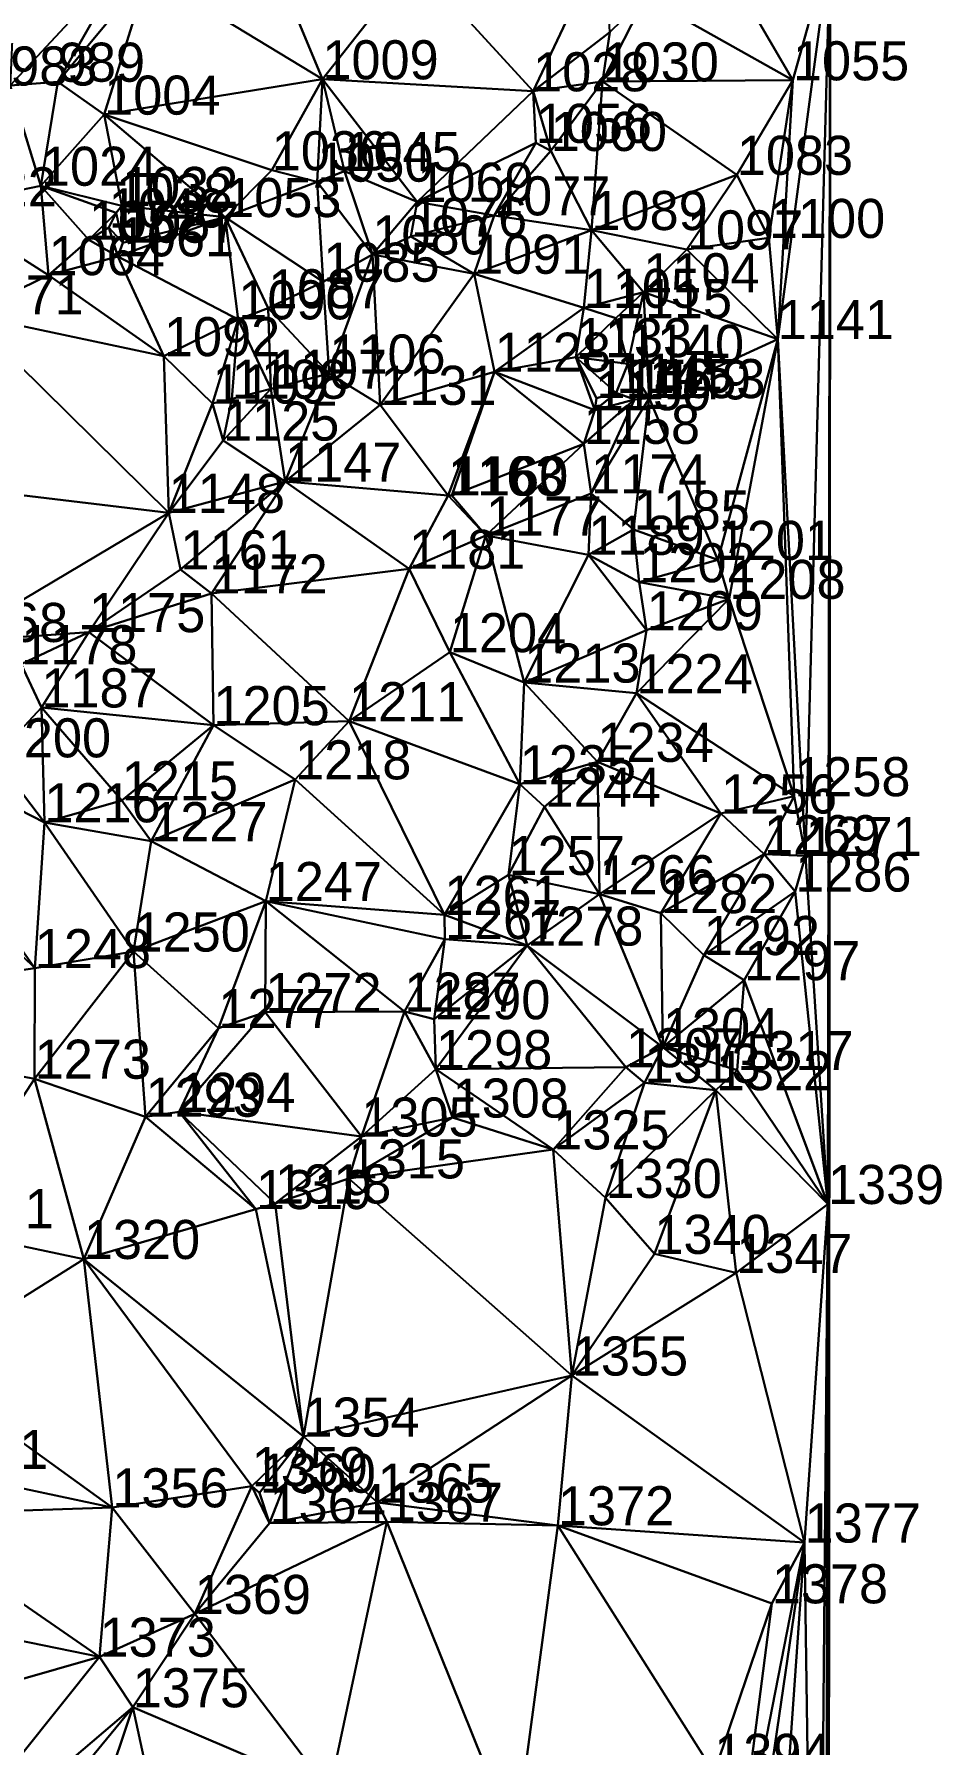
# Model space of a CAD drawing. Header units: metres. Extents: x 1121750 to 1121841, y 512624 to 512853.
# Drawn here: x 1121817.32 to 1121840.54, y 512676.52 to 512720.29 of the extents above; entities that cross this region are included whole.
import ezdxf

# ---------------------------------------------------------------- set-up
doc = ezdxf.new("R2010")
doc.units = ezdxf.units.M
doc.layers.add('shiti', color=10, linetype='CONTINUOUS')
doc.layers.add('zhuji', color=50, linetype='CONTINUOUS')

msp = doc.modelspace()

# ---------------------------------------------------------------- linework, layer by layer
for p in [(1121817.926, 512719.071, 211.8), (1121824.694, 512719.133, 211.41), (1121831.863, 512719.077, 211.38), (1121836.732, 512719.107, 211.23), (1121830.085, 512718.826, 211.6), (1121819.111, 512718.229, 211.72), (1121830.153, 512717.507, 211.51), (1121830.535, 512717.299, 211.44), (1121823.399, 512716.805, 211.69), (1121824.561, 512716.513, 211.65), (1121825.259, 512716.787, 211.59), (1121835.297, 512716.689, 211.31), (1121817.493, 512716.409, 211.97), (1121827.123, 512715.998, 211.66), (1121819.416, 512715.721, 211.85), (1121819.565, 512715.892, 211.84), (1121822.207, 512715.608, 211.82), (1121829.085, 512715.651, 211.86), (1121819.229, 512715.34, 211.91), (1121831.577, 512715.276, 211.49), (1121818.721, 512715.027, 211.98), (1121819.591, 512714.952, 211.97), (1121826.959, 512715.108, 211.78), (1121834.019, 512714.781, 211.38), (1121836.117, 512715.074, 211.39), (1121819.463, 512714.602, 212.04), (1121825.972, 512714.652, 211.76), (1121817.687, 512714.121, 212.09), (1121824.716, 512713.954, 211.82), (1121828.574, 512714.158, 212.02), (1121832.906, 512713.684, 211.44), (1121822.543, 512712.991, 212.04), (1121823.311, 512713.275, 211.95), (1121831.379, 512713.285, 211.7), (1121832.201, 512713.02, 211.54), (1121836.343, 512712.486, 211.43), (1121820.639, 512712.049, 212.15), (1121829.1, 512711.651, 212.05), (1121831.177, 512712.024, 211.9), (1121832.508, 512711.852, 211.63), (1121823.373, 512711.216, 212.05), (1121824.871, 512711.605, 212.02), (1121821.886, 512710.837, 212.09), (1121822.375, 512710.96, 212.12), (1121826.175, 512710.804, 211.91), (1121831.703, 512710.978, 211.95), (1121832.212, 512711.111, 211.82), (1121832.683, 512710.944, 211.77), (1121833.053, 512710.976, 211.71), (1121831.665, 512710.667, 212.06), (1121822.152, 512709.889, 212.23), (1121831.381, 512709.806, 212.36), (1121823.738, 512708.839, 212.1), (1121827.909, 512708.485, 211.96), (1121828.009, 512708.485, 211.95), (1121831.568, 512708.537, 212.3), (1121820.763, 512708.041, 212.19), (1121828.875, 512707.461, 212.03), (1121832.654, 512707.614, 212.19), (1121831.498, 512706.967, 212.13), (1121834.808, 512706.837, 211.88), (1121821.062, 512706.593, 212.18), (1121826.911, 512706.609, 212.08), (1121821.856, 512705.978, 212.15), (1121832.802, 512706.265, 212.1), (1121835.104, 512705.839, 211.75), (1121818.723, 512704.989, 212.31), (1121832.99, 512705.037, 211.87), (1121827.954, 512704.476, 212.12), (1121829.858, 512703.698, 212.06), (1121832.73, 512703.425, 211.91), (1121817.505, 512703.062, 212.38), (1121821.907, 512702.609, 212.31), (1121825.375, 512702.71, 212.23), (1121831.731, 512701.67, 212.06), (1121823.995, 512701.222, 212.38), (1121819.559, 512700.685, 212.45), (1121829.744, 512701.097, 212.18), (1121836.765, 512700.791, 211.89), (1121830.378, 512700.521, 212.18), (1121834.888, 512700.349, 212.09), (1121817.583, 512700.123, 212.61), (1121820.315, 512699.64, 212.58), (1121835.994, 512699.306, 212.13), (1121837.054, 512699.263, 212), (1121829.459, 512698.776, 212.31), (1121823.244, 512698.108, 212.46), (1121831.781, 512698.281, 212.21), (1121836.79, 512698.351, 212.23), (1121827.815, 512697.756, 212.38), (1121833.354, 512697.8, 212.2), (1121819.863, 512696.817, 212.72), (1121827.829, 512697.136, 212.42), (1121829.93, 512696.969, 212.36), (1121817.336, 512696.392, 212.9), (1121834.45, 512696.727, 212.28), (1121835.484, 512696.084, 212.29), (1121823.232, 512695.268, 212.67), (1121826.791, 512695.28, 212.55), (1121827.552, 512695.085, 212.53), (1121822.034, 512694.861, 212.79), (1121833.405, 512694.371, 212.4), (1121827.6, 512693.806, 212.62), (1121832.458, 512693.856, 212.47), (1121835.308, 512693.783, 212.38), (1121817.333, 512693.563, 213.09), (1121832.931, 512693.459, 212.49), (1121834.762, 512693.27, 212.44), (1121820.169, 512692.59, 213.09), (1121821.028, 512692.715, 212.97), (1121828.027, 512692.569, 212.69), (1121825.691, 512692.084, 212.77), (1121830.602, 512691.755, 212.59), (1121825.367, 512691.012, 212.88), (1121822.993, 512690.228, 213.04), (1121823.482, 512690.371, 213.01), (1121831.939, 512690.513, 212.69), (1121837.629, 512690.358, 212.63), (1121818.591, 512688.951, 213.3), (1121833.188, 512689.081, 212.88), (1121835.28, 512688.594, 212.79), (1121831.077, 512685.969, 212.99), (1121824.208, 512684.407, 213.41), (1121822.886, 512683.139, 213.55), (1121823.087, 512682.97, 213.65), (1121819.32, 512682.597, 213.67), (1121826.108, 512682.719, 213.57), (1121823.342, 512682.192, 213.47), (1121826.341, 512682.23, 213.44), (1121830.721, 512682.137, 213.34), (1121837.032, 512681.696, 213.34), (1121836.192, 512680.141, 213.43), (1121821.427, 512679.87, 213.76), (1121818.994, 512678.776, 213.9), (1121819.842, 512677.481, 213.94)]:
    msp.add_point(p)
at = {"layer": 'shiti'}
for points in [[(1121837.622, 512632.939), (1121837.729, 512758.565), (1121837.681, 512722.532), (1121837.622, 512632.939)], [(1121816.707, 512718.974), (1121819.716, 512722.212), (1121817.014, 512726.014), (1121816.707, 512718.974)], [(1121827.056, 512722.137), (1121830.085, 512718.826), (1121831.921, 512722.707), (1121827.056, 512722.137)], [(1121830.085, 512718.826), (1121832.046, 512720.338), (1121831.921, 512722.707), (1121830.085, 512718.826)], [(1121816.707, 512718.974), (1121817.926, 512719.071), (1121819.716, 512722.212), (1121816.707, 512718.974)], [(1121817.926, 512719.071), (1121820.239, 512721.845), (1121819.716, 512722.212), (1121817.926, 512719.071)], [(1121823.558, 512721.895), (1121824.694, 512719.133), (1121827.056, 512722.137), (1121823.558, 512721.895)], [(1121824.694, 512719.133), (1121830.085, 512718.826), (1121827.056, 512722.137), (1121824.694, 512719.133)], [(1121836.732, 512719.107), (1121837.681, 512722.532), (1121835.287, 512721.588), (1121836.732, 512719.107)], [(1121836.343, 512712.486), (1121837.054, 512699.263), (1121837.681, 512722.532), (1121836.343, 512712.486)], [(1121836.732, 512719.107), (1121836.343, 512712.486), (1121837.681, 512722.532), (1121836.732, 512719.107)], [(1121837.054, 512699.263), (1121837.629, 512690.358), (1121837.681, 512722.532), (1121837.054, 512699.263)], [(1121837.629, 512690.358), (1121837.622, 512632.939), (1121837.681, 512722.532), (1121837.629, 512690.358)], [(1121817.926, 512719.071), (1121819.111, 512718.229), (1121820.239, 512721.845), (1121817.926, 512719.071)], [(1121819.111, 512718.229), (1121824.694, 512719.133), (1121820.239, 512721.845), (1121819.111, 512718.229)], [(1121820.239, 512721.845), (1121824.694, 512719.133), (1121823.558, 512721.895), (1121820.239, 512721.845)], [(1121832.96, 512721.233), (1121836.732, 512719.107), (1121835.287, 512721.588), (1121832.96, 512721.233)], [(1121831.863, 512719.077), (1121836.732, 512719.107), (1121832.96, 512721.233), (1121831.863, 512719.077)], [(1121832.046, 512720.338), (1121831.863, 512719.077), (1121832.96, 512721.233), (1121832.046, 512720.338)], [(1121830.085, 512718.826), (1121831.863, 512719.077), (1121832.046, 512720.338), (1121830.085, 512718.826)], [(1121816.707, 512718.974), (1121817.493, 512716.409), (1121817.926, 512719.071), (1121816.707, 512718.974)], [(1121817.493, 512716.409), (1121819.111, 512718.229), (1121817.926, 512719.071), (1121817.493, 512716.409)], [(1121823.399, 512716.805), (1121824.694, 512719.133), (1121819.111, 512718.229), (1121823.399, 512716.805)], [(1121823.399, 512716.805), (1121824.561, 512716.513), (1121824.694, 512719.133), (1121823.399, 512716.805)], [(1121824.561, 512716.513), (1121825.259, 512716.787), (1121824.694, 512719.133), (1121824.561, 512716.513)], [(1121827.123, 512715.998), (1121830.085, 512718.826), (1121824.694, 512719.133), (1121827.123, 512715.998)], [(1121825.259, 512716.787), (1121827.123, 512715.998), (1121824.694, 512719.133), (1121825.259, 512716.787)], [(1121830.535, 512717.299), (1121831.863, 512719.077), (1121830.085, 512718.826), (1121830.535, 512717.299)], [(1121830.535, 512717.299), (1121831.577, 512715.276), (1121831.863, 512719.077), (1121830.535, 512717.299)], [(1121831.577, 512715.276), (1121835.297, 512716.689), (1121831.863, 512719.077), (1121831.577, 512715.276)], [(1121835.297, 512716.689), (1121836.732, 512719.107), (1121831.863, 512719.077), (1121835.297, 512716.689)], [(1121835.297, 512716.689), (1121836.117, 512715.074), (1121836.732, 512719.107), (1121835.297, 512716.689)], [(1121836.117, 512715.074), (1121836.343, 512712.486), (1121836.732, 512719.107), (1121836.117, 512715.074)], [(1121814.926, 512715.883), (1121817.493, 512716.409), (1121816.707, 512718.974), (1121814.926, 512715.883)], [(1121827.123, 512715.998), (1121830.153, 512717.507), (1121830.085, 512718.826), (1121827.123, 512715.998)], [(1121830.153, 512717.507), (1121830.535, 512717.299), (1121830.085, 512718.826), (1121830.153, 512717.507)], [(1121819.565, 512715.892), (1121819.111, 512718.229), (1121817.493, 512716.409), (1121819.565, 512715.892)], [(1121822.207, 512715.608), (1121823.399, 512716.805), (1121819.111, 512718.229), (1121822.207, 512715.608)], [(1121819.565, 512715.892), (1121822.207, 512715.608), (1121819.111, 512718.229), (1121819.565, 512715.892)], [(1121829.085, 512715.651), (1121830.153, 512717.507), (1121827.123, 512715.998), (1121829.085, 512715.651)], [(1121829.085, 512715.651), (1121830.535, 512717.299), (1121830.153, 512717.507), (1121829.085, 512715.651)], [(1121829.085, 512715.651), (1121831.577, 512715.276), (1121830.535, 512717.299), (1121829.085, 512715.651)], [(1121822.207, 512715.608), (1121824.561, 512716.513), (1121823.399, 512716.805), (1121822.207, 512715.608)], [(1121824.716, 512713.954), (1121824.561, 512716.513), (1121822.207, 512715.608), (1121824.716, 512713.954)], [(1121825.972, 512714.652), (1121825.259, 512716.787), (1121824.561, 512716.513), (1121825.972, 512714.652)], [(1121824.716, 512713.954), (1121825.972, 512714.652), (1121824.561, 512716.513), (1121824.716, 512713.954)], [(1121825.972, 512714.652), (1121827.123, 512715.998), (1121825.259, 512716.787), (1121825.972, 512714.652)], [(1121831.577, 512715.276), (1121834.019, 512714.781), (1121835.297, 512716.689), (1121831.577, 512715.276)], [(1121834.019, 512714.781), (1121836.117, 512715.074), (1121835.297, 512716.689), (1121834.019, 512714.781)], [(1121817.687, 512714.121), (1121817.493, 512716.409), (1121814.926, 512715.883), (1121817.687, 512714.121)], [(1121819.416, 512715.721), (1121819.565, 512715.892), (1121817.493, 512716.409), (1121819.416, 512715.721)], [(1121818.721, 512715.027), (1121819.416, 512715.721), (1121817.493, 512716.409), (1121818.721, 512715.027)], [(1121818.721, 512715.027), (1121817.493, 512716.409), (1121817.687, 512714.121), (1121818.721, 512715.027)], [(1121826.959, 512715.108), (1121827.123, 512715.998), (1121825.972, 512714.652), (1121826.959, 512715.108)], [(1121826.959, 512715.108), (1121829.085, 512715.651), (1121827.123, 512715.998), (1121826.959, 512715.108)], [(1121815.613, 512713.118), (1121817.687, 512714.121), (1121814.926, 512715.883), (1121815.613, 512713.118)], [(1121819.229, 512715.34), (1121819.416, 512715.721), (1121818.721, 512715.027), (1121819.229, 512715.34)], [(1121819.229, 512715.34), (1121819.591, 512714.952), (1121819.416, 512715.721), (1121819.229, 512715.34)], [(1121819.591, 512714.952), (1121819.565, 512715.892), (1121819.416, 512715.721), (1121819.591, 512714.952)], [(1121819.463, 512714.602), (1121822.207, 512715.608), (1121819.591, 512714.952), (1121819.463, 512714.602)], [(1121822.543, 512712.991), (1121822.207, 512715.608), (1121819.463, 512714.602), (1121822.543, 512712.991)], [(1121819.591, 512714.952), (1121822.207, 512715.608), (1121819.565, 512715.892), (1121819.591, 512714.952)], [(1121823.311, 512713.275), (1121824.716, 512713.954), (1121822.207, 512715.608), (1121823.311, 512713.275)], [(1121822.543, 512712.991), (1121823.311, 512713.275), (1121822.207, 512715.608), (1121822.543, 512712.991)], [(1121826.959, 512715.108), (1121828.574, 512714.158), (1121829.085, 512715.651), (1121826.959, 512715.108)], [(1121828.574, 512714.158), (1121831.577, 512715.276), (1121829.085, 512715.651), (1121828.574, 512714.158)], [(1121819.463, 512714.602), (1121819.229, 512715.34), (1121818.721, 512715.027), (1121819.463, 512714.602)], [(1121819.229, 512715.34), (1121819.463, 512714.602), (1121819.591, 512714.952), (1121819.229, 512715.34)], [(1121828.574, 512714.158), (1121831.379, 512713.285), (1121831.577, 512715.276), (1121828.574, 512714.158)], [(1121831.379, 512713.285), (1121832.906, 512713.684), (1121831.577, 512715.276), (1121831.379, 512713.285)], [(1121831.577, 512715.276), (1121832.906, 512713.684), (1121834.019, 512714.781), (1121831.577, 512715.276)], [(1121819.463, 512714.602), (1121818.721, 512715.027), (1121817.687, 512714.121), (1121819.463, 512714.602)], [(1121825.972, 512714.652), (1121828.574, 512714.158), (1121826.959, 512715.108), (1121825.972, 512714.652)], [(1121832.906, 512713.684), (1121836.343, 512712.486), (1121834.019, 512714.781), (1121832.906, 512713.684)], [(1121834.019, 512714.781), (1121836.343, 512712.486), (1121836.117, 512715.074), (1121834.019, 512714.781)], [(1121819.463, 512714.602), (1121817.687, 512714.121), (1121820.639, 512712.049), (1121819.463, 512714.602)], [(1121820.639, 512712.049), (1121822.543, 512712.991), (1121819.463, 512714.602), (1121820.639, 512712.049)], [(1121824.716, 512713.954), (1121824.871, 512711.605), (1121825.972, 512714.652), (1121824.716, 512713.954)], [(1121824.871, 512711.605), (1121826.175, 512710.804), (1121825.972, 512714.652), (1121824.871, 512711.605)], [(1121825.972, 512714.652), (1121826.175, 512710.804), (1121828.574, 512714.158), (1121825.972, 512714.652)], [(1121820.639, 512712.049), (1121817.687, 512714.121), (1121815.613, 512713.118), (1121820.639, 512712.049)], [(1121823.311, 512713.275), (1121824.871, 512711.605), (1121824.716, 512713.954), (1121823.311, 512713.275)], [(1121826.175, 512710.804), (1121829.1, 512711.651), (1121828.574, 512714.158), (1121826.175, 512710.804)], [(1121829.1, 512711.651), (1121831.379, 512713.285), (1121828.574, 512714.158), (1121829.1, 512711.651)], [(1121832.201, 512713.02), (1121832.906, 512713.684), (1121831.379, 512713.285), (1121832.201, 512713.02)], [(1121832.201, 512713.02), (1121832.508, 512711.852), (1121832.906, 512713.684), (1121832.201, 512713.02)], [(1121832.508, 512711.852), (1121833.053, 512710.976), (1121832.906, 512713.684), (1121832.508, 512711.852)], [(1121833.053, 512710.976), (1121836.343, 512712.486), (1121832.906, 512713.684), (1121833.053, 512710.976)], [(1121815.613, 512713.118), (1121812.579, 512709.02), (1121820.763, 512708.041), (1121815.613, 512713.118)], [(1121820.763, 512708.041), (1121820.639, 512712.049), (1121815.613, 512713.118), (1121820.763, 512708.041)], [(1121821.886, 512710.837), (1121822.543, 512712.991), (1121820.639, 512712.049), (1121821.886, 512710.837)], [(1121821.886, 512710.837), (1121822.375, 512710.96), (1121822.543, 512712.991), (1121821.886, 512710.837)], [(1121822.375, 512710.96), (1121823.373, 512711.216), (1121822.543, 512712.991), (1121822.375, 512710.96)], [(1121822.543, 512712.991), (1121823.373, 512711.216), (1121823.311, 512713.275), (1121822.543, 512712.991)], [(1121823.373, 512711.216), (1121824.871, 512711.605), (1121823.311, 512713.275), (1121823.373, 512711.216)], [(1121831.177, 512712.024), (1121831.379, 512713.285), (1121829.1, 512711.651), (1121831.177, 512712.024)], [(1121831.177, 512712.024), (1121832.201, 512713.02), (1121831.379, 512713.285), (1121831.177, 512712.024)], [(1121831.177, 512712.024), (1121832.508, 512711.852), (1121832.201, 512713.02), (1121831.177, 512712.024)], [(1121833.053, 512710.976), (1121834.808, 512706.837), (1121836.343, 512712.486), (1121833.053, 512710.976)], [(1121834.808, 512706.837), (1121835.104, 512705.839), (1121836.343, 512712.486), (1121834.808, 512706.837)], [(1121835.104, 512705.839), (1121836.765, 512700.791), (1121836.343, 512712.486), (1121835.104, 512705.839)], [(1121836.765, 512700.791), (1121837.054, 512699.263), (1121836.343, 512712.486), (1121836.765, 512700.791)], [(1121820.639, 512712.049), (1121820.763, 512708.041), (1121821.886, 512710.837), (1121820.639, 512712.049)], [(1121827.909, 512708.485), (1121829.1, 512711.651), (1121826.175, 512710.804), (1121827.909, 512708.485)], [(1121828.009, 512708.485), (1121829.1, 512711.651), (1121827.909, 512708.485), (1121828.009, 512708.485)], [(1121828.009, 512708.485), (1121831.381, 512709.806), (1121829.1, 512711.651), (1121828.009, 512708.485)], [(1121831.665, 512710.667), (1121831.177, 512712.024), (1121829.1, 512711.651), (1121831.665, 512710.667)], [(1121829.1, 512711.651), (1121831.381, 512709.806), (1121831.665, 512710.667), (1121829.1, 512711.651)], [(1121832.212, 512711.111), (1121832.508, 512711.852), (1121831.177, 512712.024), (1121832.212, 512711.111)], [(1121831.703, 512710.978), (1121832.212, 512711.111), (1121831.177, 512712.024), (1121831.703, 512710.978)], [(1121831.703, 512710.978), (1121831.177, 512712.024), (1121831.665, 512710.667), (1121831.703, 512710.978)], [(1121832.212, 512711.111), (1121832.683, 512710.944), (1121832.508, 512711.852), (1121832.212, 512711.111)], [(1121832.683, 512710.944), (1121833.053, 512710.976), (1121832.508, 512711.852), (1121832.683, 512710.944)], [(1121822.152, 512709.889), (1121823.738, 512708.839), (1121823.373, 512711.216), (1121822.152, 512709.889)], [(1121822.375, 512710.96), (1121822.152, 512709.889), (1121823.373, 512711.216), (1121822.375, 512710.96)], [(1121823.373, 512711.216), (1121823.738, 512708.839), (1121824.871, 512711.605), (1121823.373, 512711.216)], [(1121823.738, 512708.839), (1121826.175, 512710.804), (1121824.871, 512711.605), (1121823.738, 512708.839)], [(1121821.886, 512710.837), (1121820.763, 512708.041), (1121822.152, 512709.889), (1121821.886, 512710.837)], [(1121821.886, 512710.837), (1121822.152, 512709.889), (1121822.375, 512710.96), (1121821.886, 512710.837)], [(1121823.738, 512708.839), (1121827.909, 512708.485), (1121826.175, 512710.804), (1121823.738, 512708.839)], [(1121831.381, 512709.806), (1121831.568, 512708.537), (1121832.683, 512710.944), (1121831.381, 512709.806)], [(1121831.665, 512710.667), (1121831.381, 512709.806), (1121832.683, 512710.944), (1121831.665, 512710.667)], [(1121831.568, 512708.537), (1121832.654, 512707.614), (1121833.053, 512710.976), (1121831.568, 512708.537)], [(1121832.683, 512710.944), (1121831.568, 512708.537), (1121833.053, 512710.976), (1121832.683, 512710.944)], [(1121831.665, 512710.667), (1121832.683, 512710.944), (1121832.212, 512711.111), (1121831.665, 512710.667)], [(1121831.703, 512710.978), (1121831.665, 512710.667), (1121832.212, 512711.111), (1121831.703, 512710.978)], [(1121832.654, 512707.614), (1121834.808, 512706.837), (1121833.053, 512710.976), (1121832.654, 512707.614)], [(1121820.763, 512708.041), (1121823.738, 512708.839), (1121822.152, 512709.889), (1121820.763, 512708.041)], [(1121828.009, 512708.485), (1121828.875, 512707.461), (1121831.381, 512709.806), (1121828.009, 512708.485)], [(1121828.875, 512707.461), (1121831.568, 512708.537), (1121831.381, 512709.806), (1121828.875, 512707.461)], [(1121812.579, 512709.02), (1121815.215, 512704.737), (1121820.763, 512708.041), (1121812.579, 512709.02)], [(1121820.763, 512708.041), (1121821.062, 512706.593), (1121823.738, 512708.839), (1121820.763, 512708.041)], [(1121821.062, 512706.593), (1121821.856, 512705.978), (1121823.738, 512708.839), (1121821.062, 512706.593)], [(1121821.856, 512705.978), (1121826.911, 512706.609), (1121823.738, 512708.839), (1121821.856, 512705.978)], [(1121823.738, 512708.839), (1121826.911, 512706.609), (1121827.909, 512708.485), (1121823.738, 512708.839)], [(1121827.909, 512708.485), (1121826.911, 512706.609), (1121828.875, 512707.461), (1121827.909, 512708.485)], [(1121827.909, 512708.485), (1121828.875, 512707.461), (1121828.009, 512708.485), (1121827.909, 512708.485)], [(1121828.875, 512707.461), (1121831.498, 512706.967), (1121831.568, 512708.537), (1121828.875, 512707.461)], [(1121831.498, 512706.967), (1121832.654, 512707.614), (1121831.568, 512708.537), (1121831.498, 512706.967)], [(1121815.215, 512704.737), (1121818.723, 512704.989), (1121820.763, 512708.041), (1121815.215, 512704.737)], [(1121818.723, 512704.989), (1121821.062, 512706.593), (1121820.763, 512708.041), (1121818.723, 512704.989)], [(1121826.911, 512706.609), (1121827.954, 512704.476), (1121828.875, 512707.461), (1121826.911, 512706.609)], [(1121827.954, 512704.476), (1121829.858, 512703.698), (1121828.875, 512707.461), (1121827.954, 512704.476)], [(1121828.875, 512707.461), (1121829.858, 512703.698), (1121831.498, 512706.967), (1121828.875, 512707.461)], [(1121831.498, 512706.967), (1121832.802, 512706.265), (1121832.654, 512707.614), (1121831.498, 512706.967)], [(1121832.654, 512707.614), (1121832.802, 512706.265), (1121834.808, 512706.837), (1121832.654, 512707.614)], [(1121831.498, 512706.967), (1121829.858, 512703.698), (1121832.99, 512705.037), (1121831.498, 512706.967)], [(1121831.498, 512706.967), (1121832.99, 512705.037), (1121832.802, 512706.265), (1121831.498, 512706.967)], [(1121832.802, 512706.265), (1121835.104, 512705.839), (1121834.808, 512706.837), (1121832.802, 512706.265)], [(1121818.723, 512704.989), (1121821.856, 512705.978), (1121821.062, 512706.593), (1121818.723, 512704.989)], [(1121821.856, 512705.978), (1121825.375, 512702.71), (1121826.911, 512706.609), (1121821.856, 512705.978)], [(1121825.375, 512702.71), (1121827.954, 512704.476), (1121826.911, 512706.609), (1121825.375, 512702.71)], [(1121818.723, 512704.989), (1121821.907, 512702.609), (1121821.856, 512705.978), (1121818.723, 512704.989)], [(1121821.907, 512702.609), (1121825.375, 512702.71), (1121821.856, 512705.978), (1121821.907, 512702.609)], [(1121832.99, 512705.037), (1121835.104, 512705.839), (1121832.802, 512706.265), (1121832.99, 512705.037)], [(1121832.73, 512703.425), (1121836.765, 512700.791), (1121835.104, 512705.839), (1121832.73, 512703.425)], [(1121832.99, 512705.037), (1121832.73, 512703.425), (1121835.104, 512705.839), (1121832.99, 512705.037)], [(1121815.215, 512704.737), (1121816.988, 512704.168), (1121818.723, 512704.989), (1121815.215, 512704.737)], [(1121816.988, 512704.168), (1121817.505, 512703.062), (1121818.723, 512704.989), (1121816.988, 512704.168)], [(1121817.505, 512703.062), (1121821.907, 512702.609), (1121818.723, 512704.989), (1121817.505, 512703.062)], [(1121829.858, 512703.698), (1121832.73, 512703.425), (1121832.99, 512705.037), (1121829.858, 512703.698)], [(1121825.375, 512702.71), (1121829.744, 512701.097), (1121827.954, 512704.476), (1121825.375, 512702.71)], [(1121827.954, 512704.476), (1121829.744, 512701.097), (1121829.858, 512703.698), (1121827.954, 512704.476)], [(1121816.313, 512701.785), (1121817.505, 512703.062), (1121816.988, 512704.168), (1121816.313, 512701.785)], [(1121829.744, 512701.097), (1121831.731, 512701.67), (1121829.858, 512703.698), (1121829.744, 512701.097)], [(1121831.731, 512701.67), (1121832.73, 512703.425), (1121829.858, 512703.698), (1121831.731, 512701.67)], [(1121831.731, 512701.67), (1121834.888, 512700.349), (1121832.73, 512703.425), (1121831.731, 512701.67)], [(1121834.888, 512700.349), (1121836.765, 512700.791), (1121832.73, 512703.425), (1121834.888, 512700.349)], [(1121817.583, 512700.123), (1121817.505, 512703.062), (1121816.313, 512701.785), (1121817.583, 512700.123)], [(1121819.559, 512700.685), (1121821.907, 512702.609), (1121817.505, 512703.062), (1121819.559, 512700.685)], [(1121817.583, 512700.123), (1121819.559, 512700.685), (1121817.505, 512703.062), (1121817.583, 512700.123)], [(1121811.522, 512702.045), (1121817.336, 512696.392), (1121813.009, 512702.464), (1121811.522, 512702.045)], [(1121813.009, 512702.464), (1121817.336, 512696.392), (1121817.583, 512700.123), (1121813.009, 512702.464)], [(1121816.313, 512701.785), (1121813.009, 512702.464), (1121817.583, 512700.123), (1121816.313, 512701.785)], [(1121819.559, 512700.685), (1121820.315, 512699.64), (1121821.907, 512702.609), (1121819.559, 512700.685)], [(1121820.315, 512699.64), (1121823.995, 512701.222), (1121821.907, 512702.609), (1121820.315, 512699.64)], [(1121821.907, 512702.609), (1121823.995, 512701.222), (1121825.375, 512702.71), (1121821.907, 512702.609)], [(1121823.995, 512701.222), (1121827.815, 512697.756), (1121825.375, 512702.71), (1121823.995, 512701.222)], [(1121827.815, 512697.756), (1121829.744, 512701.097), (1121825.375, 512702.71), (1121827.815, 512697.756)], [(1121811.522, 512702.045), (1121809.115, 512695.152), (1121817.336, 512696.392), (1121811.522, 512702.045)], [(1121830.378, 512700.521), (1121831.731, 512701.67), (1121829.744, 512701.097), (1121830.378, 512700.521)], [(1121830.378, 512700.521), (1121831.781, 512698.281), (1121831.731, 512701.67), (1121830.378, 512700.521)], [(1121831.781, 512698.281), (1121834.888, 512700.349), (1121831.731, 512701.67), (1121831.781, 512698.281)], [(1121820.315, 512699.64), (1121823.244, 512698.108), (1121823.995, 512701.222), (1121820.315, 512699.64)], [(1121823.995, 512701.222), (1121823.244, 512698.108), (1121827.815, 512697.756), (1121823.995, 512701.222)], [(1121817.583, 512700.123), (1121820.315, 512699.64), (1121819.559, 512700.685), (1121817.583, 512700.123)], [(1121829.744, 512701.097), (1121827.815, 512697.756), (1121829.459, 512698.776), (1121829.744, 512701.097)], [(1121829.459, 512698.776), (1121830.378, 512700.521), (1121829.744, 512701.097), (1121829.459, 512698.776)], [(1121834.888, 512700.349), (1121835.994, 512699.306), (1121836.765, 512700.791), (1121834.888, 512700.349)], [(1121835.994, 512699.306), (1121837.054, 512699.263), (1121836.765, 512700.791), (1121835.994, 512699.306)], [(1121829.459, 512698.776), (1121831.781, 512698.281), (1121830.378, 512700.521), (1121829.459, 512698.776)], [(1121831.781, 512698.281), (1121833.354, 512697.8), (1121834.888, 512700.349), (1121831.781, 512698.281)], [(1121833.354, 512697.8), (1121835.994, 512699.306), (1121834.888, 512700.349), (1121833.354, 512697.8)], [(1121817.336, 512696.392), (1121819.863, 512696.817), (1121817.583, 512700.123), (1121817.336, 512696.392)], [(1121817.583, 512700.123), (1121819.863, 512696.817), (1121820.315, 512699.64), (1121817.583, 512700.123)], [(1121819.863, 512696.817), (1121823.244, 512698.108), (1121820.315, 512699.64), (1121819.863, 512696.817)], [(1121833.354, 512697.8), (1121834.45, 512696.727), (1121835.994, 512699.306), (1121833.354, 512697.8)], [(1121834.45, 512696.727), (1121836.79, 512698.351), (1121835.994, 512699.306), (1121834.45, 512696.727)], [(1121835.994, 512699.306), (1121836.79, 512698.351), (1121837.054, 512699.263), (1121835.994, 512699.306)], [(1121836.79, 512698.351), (1121837.629, 512690.358), (1121837.054, 512699.263), (1121836.79, 512698.351)], [(1121827.815, 512697.756), (1121829.93, 512696.969), (1121829.459, 512698.776), (1121827.815, 512697.756)], [(1121829.459, 512698.776), (1121829.93, 512696.969), (1121831.781, 512698.281), (1121829.459, 512698.776)], [(1121822.034, 512694.861), (1121823.244, 512698.108), (1121819.863, 512696.817), (1121822.034, 512694.861)], [(1121822.034, 512694.861), (1121823.232, 512695.268), (1121823.244, 512698.108), (1121822.034, 512694.861)], [(1121823.232, 512695.268), (1121826.791, 512695.28), (1121823.244, 512698.108), (1121823.232, 512695.268)], [(1121823.244, 512698.108), (1121827.829, 512697.136), (1121827.815, 512697.756), (1121823.244, 512698.108)], [(1121826.791, 512695.28), (1121827.829, 512697.136), (1121823.244, 512698.108), (1121826.791, 512695.28)], [(1121829.93, 512696.969), (1121833.405, 512694.371), (1121831.781, 512698.281), (1121829.93, 512696.969)], [(1121831.781, 512698.281), (1121833.405, 512694.371), (1121833.354, 512697.8), (1121831.781, 512698.281)], [(1121834.45, 512696.727), (1121835.484, 512696.084), (1121836.79, 512698.351), (1121834.45, 512696.727)], [(1121835.484, 512696.084), (1121837.629, 512690.358), (1121836.79, 512698.351), (1121835.484, 512696.084)], [(1121827.829, 512697.136), (1121829.93, 512696.969), (1121827.815, 512697.756), (1121827.829, 512697.136)], [(1121833.405, 512694.371), (1121834.45, 512696.727), (1121833.354, 512697.8), (1121833.405, 512694.371)], [(1121819.863, 512696.817), (1121817.333, 512693.563), (1121820.169, 512692.59), (1121819.863, 512696.817)], [(1121817.336, 512696.392), (1121817.333, 512693.563), (1121819.863, 512696.817), (1121817.336, 512696.392)], [(1121819.863, 512696.817), (1121820.169, 512692.59), (1121822.034, 512694.861), (1121819.863, 512696.817)], [(1121826.791, 512695.28), (1121827.552, 512695.085), (1121827.829, 512697.136), (1121826.791, 512695.28)], [(1121827.552, 512695.085), (1121829.93, 512696.969), (1121827.829, 512697.136), (1121827.552, 512695.085)], [(1121827.552, 512695.085), (1121827.6, 512693.806), (1121829.93, 512696.969), (1121827.552, 512695.085)], [(1121827.6, 512693.806), (1121832.458, 512693.856), (1121829.93, 512696.969), (1121827.6, 512693.806)], [(1121832.458, 512693.856), (1121833.405, 512694.371), (1121829.93, 512696.969), (1121832.458, 512693.856)], [(1121809.115, 512695.152), (1121817.333, 512693.563), (1121817.336, 512696.392), (1121809.115, 512695.152)], [(1121833.405, 512694.371), (1121835.484, 512696.084), (1121834.45, 512696.727), (1121833.405, 512694.371)], [(1121833.405, 512694.371), (1121835.308, 512693.783), (1121835.484, 512696.084), (1121833.405, 512694.371)], [(1121835.308, 512693.783), (1121837.629, 512690.358), (1121835.484, 512696.084), (1121835.308, 512693.783)], [(1121809.115, 512695.152), (1121814.847, 512689.738), (1121817.333, 512693.563), (1121809.115, 512695.152)], [(1121823.232, 512695.268), (1121821.028, 512692.715), (1121825.691, 512692.084), (1121823.232, 512695.268)], [(1121822.034, 512694.861), (1121821.028, 512692.715), (1121823.232, 512695.268), (1121822.034, 512694.861)], [(1121823.232, 512695.268), (1121825.691, 512692.084), (1121826.791, 512695.28), (1121823.232, 512695.268)], [(1121825.691, 512692.084), (1121827.6, 512693.806), (1121826.791, 512695.28), (1121825.691, 512692.084)], [(1121826.791, 512695.28), (1121827.6, 512693.806), (1121827.552, 512695.085), (1121826.791, 512695.28)], [(1121822.034, 512694.861), (1121820.169, 512692.59), (1121821.028, 512692.715), (1121822.034, 512694.861)], [(1121832.458, 512693.856), (1121832.931, 512693.459), (1121833.405, 512694.371), (1121832.458, 512693.856)], [(1121832.931, 512693.459), (1121834.762, 512693.27), (1121833.405, 512694.371), (1121832.931, 512693.459)], [(1121834.762, 512693.27), (1121835.308, 512693.783), (1121833.405, 512694.371), (1121834.762, 512693.27)], [(1121825.691, 512692.084), (1121828.027, 512692.569), (1121827.6, 512693.806), (1121825.691, 512692.084)], [(1121827.6, 512693.806), (1121830.602, 512691.755), (1121832.458, 512693.856), (1121827.6, 512693.806)], [(1121828.027, 512692.569), (1121830.602, 512691.755), (1121827.6, 512693.806), (1121828.027, 512692.569)], [(1121830.602, 512691.755), (1121832.931, 512693.459), (1121832.458, 512693.856), (1121830.602, 512691.755)], [(1121834.762, 512693.27), (1121837.629, 512690.358), (1121835.308, 512693.783), (1121834.762, 512693.27)], [(1121814.847, 512689.738), (1121818.591, 512688.951), (1121817.333, 512693.563), (1121814.847, 512689.738)], [(1121817.333, 512693.563), (1121818.591, 512688.951), (1121820.169, 512692.59), (1121817.333, 512693.563)], [(1121830.602, 512691.755), (1121831.939, 512690.513), (1121832.931, 512693.459), (1121830.602, 512691.755)], [(1121831.939, 512690.513), (1121834.762, 512693.27), (1121832.931, 512693.459), (1121831.939, 512690.513)], [(1121831.939, 512690.513), (1121833.188, 512689.081), (1121834.762, 512693.27), (1121831.939, 512690.513)], [(1121833.188, 512689.081), (1121835.28, 512688.594), (1121834.762, 512693.27), (1121833.188, 512689.081)], [(1121835.28, 512688.594), (1121837.629, 512690.358), (1121834.762, 512693.27), (1121835.28, 512688.594)], [(1121820.169, 512692.59), (1121818.591, 512688.951), (1121822.993, 512690.228), (1121820.169, 512692.59)], [(1121820.169, 512692.59), (1121822.993, 512690.228), (1121821.028, 512692.715), (1121820.169, 512692.59)], [(1121821.028, 512692.715), (1121823.482, 512690.371), (1121825.691, 512692.084), (1121821.028, 512692.715)], [(1121821.028, 512692.715), (1121822.993, 512690.228), (1121823.482, 512690.371), (1121821.028, 512692.715)], [(1121828.027, 512692.569), (1121825.367, 512691.012), (1121830.602, 512691.755), (1121828.027, 512692.569)], [(1121825.691, 512692.084), (1121825.367, 512691.012), (1121828.027, 512692.569), (1121825.691, 512692.084)], [(1121825.691, 512692.084), (1121823.482, 512690.371), (1121825.367, 512691.012), (1121825.691, 512692.084)], [(1121825.367, 512691.012), (1121831.077, 512685.969), (1121830.602, 512691.755), (1121825.367, 512691.012)], [(1121830.602, 512691.755), (1121831.077, 512685.969), (1121831.939, 512690.513), (1121830.602, 512691.755)], [(1121823.482, 512690.371), (1121824.208, 512684.407), (1121825.367, 512691.012), (1121823.482, 512690.371)], [(1121825.367, 512691.012), (1121824.208, 512684.407), (1121831.077, 512685.969), (1121825.367, 512691.012)], [(1121818.591, 512688.951), (1121824.208, 512684.407), (1121822.993, 512690.228), (1121818.591, 512688.951)], [(1121822.993, 512690.228), (1121824.208, 512684.407), (1121823.482, 512690.371), (1121822.993, 512690.228)], [(1121831.939, 512690.513), (1121831.077, 512685.969), (1121833.188, 512689.081), (1121831.939, 512690.513)], [(1121835.28, 512688.594), (1121837.032, 512681.696), (1121837.629, 512690.358), (1121835.28, 512688.594)], [(1121837.032, 512681.696), (1121837.352, 512658.992), (1121837.629, 512690.358), (1121837.032, 512681.696)], [(1121837.352, 512658.992), (1121837.538, 512649.855), (1121837.629, 512690.358), (1121837.352, 512658.992)], [(1121837.538, 512649.855), (1121837.584, 512639.138), (1121837.629, 512690.358), (1121837.538, 512649.855)], [(1121837.584, 512639.138), (1121837.622, 512632.939), (1121837.629, 512690.358), (1121837.584, 512639.138)], [(1121814.847, 512689.738), (1121814.279, 512686.235), (1121818.591, 512688.951), (1121814.847, 512689.738)], [(1121814.279, 512686.235), (1121819.32, 512682.597), (1121818.591, 512688.951), (1121814.279, 512686.235)], [(1121818.591, 512688.951), (1121822.886, 512683.139), (1121824.208, 512684.407), (1121818.591, 512688.951)], [(1121819.32, 512682.597), (1121822.886, 512683.139), (1121818.591, 512688.951), (1121819.32, 512682.597)], [(1121833.188, 512689.081), (1121831.077, 512685.969), (1121835.28, 512688.594), (1121833.188, 512689.081)], [(1121831.077, 512685.969), (1121837.032, 512681.696), (1121835.28, 512688.594), (1121831.077, 512685.969)], [(1121814.705, 512683.578), (1121819.32, 512682.597), (1121814.279, 512686.235), (1121814.705, 512683.578)], [(1121824.208, 512684.407), (1121826.108, 512682.719), (1121831.077, 512685.969), (1121824.208, 512684.407)], [(1121826.108, 512682.719), (1121830.721, 512682.137), (1121831.077, 512685.969), (1121826.108, 512682.719)], [(1121830.721, 512682.137), (1121837.032, 512681.696), (1121831.077, 512685.969), (1121830.721, 512682.137)], [(1121822.886, 512683.139), (1121823.087, 512682.97), (1121824.208, 512684.407), (1121822.886, 512683.139)], [(1121823.087, 512682.97), (1121823.342, 512682.192), (1121824.208, 512684.407), (1121823.087, 512682.97)], [(1121823.342, 512682.192), (1121826.108, 512682.719), (1121824.208, 512684.407), (1121823.342, 512682.192)], [(1121814.705, 512683.578), (1121813.733, 512682.403), (1121819.32, 512682.597), (1121814.705, 512683.578)], [(1121819.32, 512682.597), (1121821.427, 512679.87), (1121822.886, 512683.139), (1121819.32, 512682.597)], [(1121822.886, 512683.139), (1121821.427, 512679.87), (1121823.342, 512682.192), (1121822.886, 512683.139)], [(1121822.886, 512683.139), (1121823.342, 512682.192), (1121823.087, 512682.97), (1121822.886, 512683.139)], [(1121812.857, 512680.028), (1121818.994, 512678.776), (1121813.733, 512682.403), (1121812.857, 512680.028)], [(1121813.733, 512682.403), (1121818.994, 512678.776), (1121819.32, 512682.597), (1121813.733, 512682.403)], [(1121818.994, 512678.776), (1121821.427, 512679.87), (1121819.32, 512682.597), (1121818.994, 512678.776)], [(1121823.342, 512682.192), (1121826.341, 512682.23), (1121826.108, 512682.719), (1121823.342, 512682.192)], [(1121826.341, 512682.23), (1121830.721, 512682.137), (1121826.108, 512682.719), (1121826.341, 512682.23)], [(1121821.427, 512679.87), (1121826.341, 512682.23), (1121823.342, 512682.192), (1121821.427, 512679.87)], [(1121824.874, 512675.332), (1121826.341, 512682.23), (1121821.427, 512679.87), (1121824.874, 512675.332)], [(1121824.874, 512675.332), (1121829.631, 512674.052), (1121826.341, 512682.23), (1121824.874, 512675.332)], [(1121829.631, 512674.052), (1121830.721, 512682.137), (1121826.341, 512682.23), (1121829.631, 512674.052)], [(1121829.631, 512674.052), (1121834.719, 512675.803), (1121830.721, 512682.137), (1121829.631, 512674.052)], [(1121836.192, 512680.141), (1121837.032, 512681.696), (1121830.721, 512682.137), (1121836.192, 512680.141)], [(1121834.719, 512675.803), (1121836.192, 512680.141), (1121830.721, 512682.137), (1121834.719, 512675.803)], [(1121835.171, 512672.186), (1121835.296, 512669.848), (1121837.032, 512681.696), (1121835.171, 512672.186)], [(1121836.192, 512680.141), (1121835.171, 512672.186), (1121837.032, 512681.696), (1121836.192, 512680.141)], [(1121835.296, 512669.848), (1121835.874, 512665.282), (1121837.032, 512681.696), (1121835.296, 512669.848)], [(1121835.874, 512665.282), (1121837.352, 512658.992), (1121837.032, 512681.696), (1121835.874, 512665.282)], [(1121834.719, 512675.803), (1121835.171, 512672.186), (1121836.192, 512680.141), (1121834.719, 512675.803)], [(1121811.219, 512676.548), (1121818.994, 512678.776), (1121812.857, 512680.028), (1121811.219, 512676.548)], [(1121818.994, 512678.776), (1121819.842, 512677.481), (1121821.427, 512679.87), (1121818.994, 512678.776)], [(1121819.842, 512677.481), (1121824.874, 512675.332), (1121821.427, 512679.87), (1121819.842, 512677.481)], [(1121811.219, 512676.548), (1121813.944, 512672.466), (1121818.994, 512678.776), (1121811.219, 512676.548)], [(1121813.944, 512672.466), (1121819.842, 512677.481), (1121818.994, 512678.776), (1121813.944, 512672.466)], [(1121815.088, 512671.713), (1121819.842, 512677.481), (1121813.944, 512672.466), (1121815.088, 512671.713)], [(1121815.088, 512671.713), (1121817.652, 512670.939), (1121819.842, 512677.481), (1121815.088, 512671.713)], [(1121817.652, 512670.939), (1121821.056, 512671.91), (1121819.842, 512677.481), (1121817.652, 512670.939)], [(1121821.056, 512671.91), (1121824.874, 512675.332), (1121819.842, 512677.481), (1121821.056, 512671.91)]]:
    msp.add_lwpolyline(points, dxfattribs=at)

# ---------------------------------------------------------------- texts
at = {"layer": 'zhuji'}
for s, p in [('983', (1121816.707, 512718.974)), ('989', (1121817.926, 512719.071)), ('1009', (1121824.694, 512719.133)), ('1030', (1121831.863, 512719.077)), ('1055', (1121836.732, 512719.107)), ('1028', (1121830.085, 512718.826)), ('1004', (1121819.111, 512718.229)), ('1056', (1121830.153, 512717.507)), ('1060', (1121830.535, 512717.299)), ('1036', (1121823.399, 512716.805)), ('1045', (1121825.259, 512716.787)), ('1024', (1121817.493, 512716.409)), ('1050', (1121824.561, 512716.513)), ('1083', (1121835.297, 512716.689)), ('1022', (1121814.926, 512715.883)), ('1032', (1121819.565, 512715.892)), ('1069', (1121827.123, 512715.998)), ('1038', (1121819.416, 512715.721)), ('1053', (1121822.207, 512715.608)), ('1077', (1121829.085, 512715.651)), ('1052', (1121818.721, 512715.027)), ('1046', (1121819.229, 512715.34)), ('1076', (1121826.959, 512715.108)), ('1089', (1121831.577, 512715.276)), ('1100', (1121836.117, 512715.074)), ('1061', (1121819.463, 512714.602)), ('1057', (1121819.591, 512714.952)), ('1080', (1121825.972, 512714.652)), ('1097', (1121834.019, 512714.781)), ('1064', (1121817.687, 512714.121)), ('1091', (1121828.574, 512714.158)), ('1085', (1121824.716, 512713.954)), ('1104', (1121832.906, 512713.684)), ('1087', (1121823.311, 512713.275)), ('1105', (1121831.379, 512713.285)), ('1071', (1121815.613, 512713.118)), ('1090', (1121822.543, 512712.991)), ('1115', (1121832.201, 512713.02)), ('1141', (1121836.343, 512712.486)), ('1092', (1121820.639, 512712.049)), ('1133', (1121831.177, 512712.024)), ('1106', (1121824.871, 512711.605)), ('1128', (1121829.1, 512711.651)), ('1140', (1121832.508, 512711.852)), ('1107', (1121823.373, 512711.216)), ('1145', (1121832.212, 512711.111)), ('1109', (1121821.886, 512710.837)), ('1108', (1121822.375, 512710.96)), ('1131', (1121826.175, 512710.804)), ('1150', (1121831.665, 512710.667)), ('1146', (1121831.703, 512710.978)), ('1149', (1121832.683, 512710.944)), ('1153', (1121833.053, 512710.976)), ('1125', (1121822.152, 512709.889)), ('1158', (1121831.381, 512709.806)), ('1147', (1121823.738, 512708.839)), ('1163', (1121827.909, 512708.485)), ('1160', (1121828.009, 512708.485)), ('1174', (1121831.568, 512708.537)), ('1148', (1121820.763, 512708.041)), ('1185', (1121832.654, 512707.614)), ('1177', (1121828.875, 512707.461)), ('1189', (1121831.498, 512706.967)), ('1201', (1121834.808, 512706.837)), ('1161', (1121821.062, 512706.593)), ('1181', (1121826.911, 512706.609)), ('1202', (1121832.802, 512706.265)), ('1172', (1121821.856, 512705.978)), ('1208', (1121835.104, 512705.839)), ('1175', (1121818.723, 512704.989)), ('1209', (1121832.99, 512705.037)), ('1168', (1121815.215, 512704.737)), ('1178', (1121816.988, 512704.168)), ('1204', (1121827.954, 512704.476)), ('1213', (1121829.858, 512703.698)), ('1224', (1121832.73, 512703.425)), ('1187', (1121817.505, 512703.062)), ('1205', (1121821.907, 512702.609)), ('1211', (1121825.375, 512702.71)), ('1200', (1121816.313, 512701.785)), ('1234', (1121831.731, 512701.67)), ('1218', (1121823.995, 512701.222)), ('1235', (1121829.744, 512701.097)), ('1215', (1121819.559, 512700.685)), ('1258', (1121836.765, 512700.791)), ('1216', (1121817.583, 512700.123)), ('1244', (1121830.378, 512700.521)), ('1256', (1121834.888, 512700.349)), ('1227', (1121820.315, 512699.64)), ('1269', (1121835.994, 512699.306)), ('1271', (1121837.054, 512699.263)), ('1257', (1121829.459, 512698.776)), ('1247', (1121823.244, 512698.108)), ('1266', (1121831.781, 512698.281)), ('1286', (1121836.79, 512698.351)), ('1261', (1121827.815, 512697.756)), ('1282', (1121833.354, 512697.8)), ('1267', (1121827.829, 512697.136)), ('1250', (1121819.863, 512696.817)), ('1278', (1121829.93, 512696.969)), ('1292', (1121834.45, 512696.727)), ('1248', (1121817.336, 512696.392)), ('1297', (1121835.484, 512696.084)), ('1277', (1121822.034, 512694.861)), ('1272', (1121823.232, 512695.268)), ('1287', (1121826.791, 512695.28)), ('1290', (1121827.552, 512695.085)), ('1304', (1121833.405, 512694.371)), ('1273', (1121817.333, 512693.563)), ('1298', (1121827.6, 512693.806)), ('1307', (1121832.458, 512693.856)), ('1317', (1121835.308, 512693.783)), ('1313', (1121832.931, 512693.459)), ('1322', (1121834.762, 512693.27)), ('1294', (1121821.028, 512692.715)), ('1293', (1121820.169, 512692.59)), ('1308', (1121828.027, 512692.569)), ('1305', (1121825.691, 512692.084)), ('1325', (1121830.602, 512691.755)), ('1315', (1121825.367, 512691.012)), ('1330', (1121831.939, 512690.513)), ('1319', (1121822.993, 512690.228)), ('1318', (1121823.482, 512690.371)), ('1339', (1121837.629, 512690.358)), ('1301', (1121814.847, 512689.738)), ('1320', (1121818.591, 512688.951)), ('1340', (1121833.188, 512689.081)), ('1347', (1121835.28, 512688.594)), ('1355', (1121831.077, 512685.969)), ('1354', (1121824.208, 512684.407)), ('1341', (1121814.705, 512683.578)), ('1359', (1121822.886, 512683.139)), ('1356', (1121819.32, 512682.597)), ('1360', (1121823.087, 512682.97)), ('1365', (1121826.108, 512682.719)), ('1364', (1121823.342, 512682.192)), ('1367', (1121826.341, 512682.23)), ('1372', (1121830.721, 512682.137)), ('1377', (1121837.032, 512681.696)), ('1378', (1121836.192, 512680.141)), ('1369', (1121821.427, 512679.87)), ('1373', (1121818.994, 512678.776)), ('1375', (1121819.842, 512677.481)), ('1394', (1121834.719, 512675.803))]:
    msp.add_text(s, height=1, dxfattribs=at).set_placement(p)

doc.saveas('drawing.dxf')
